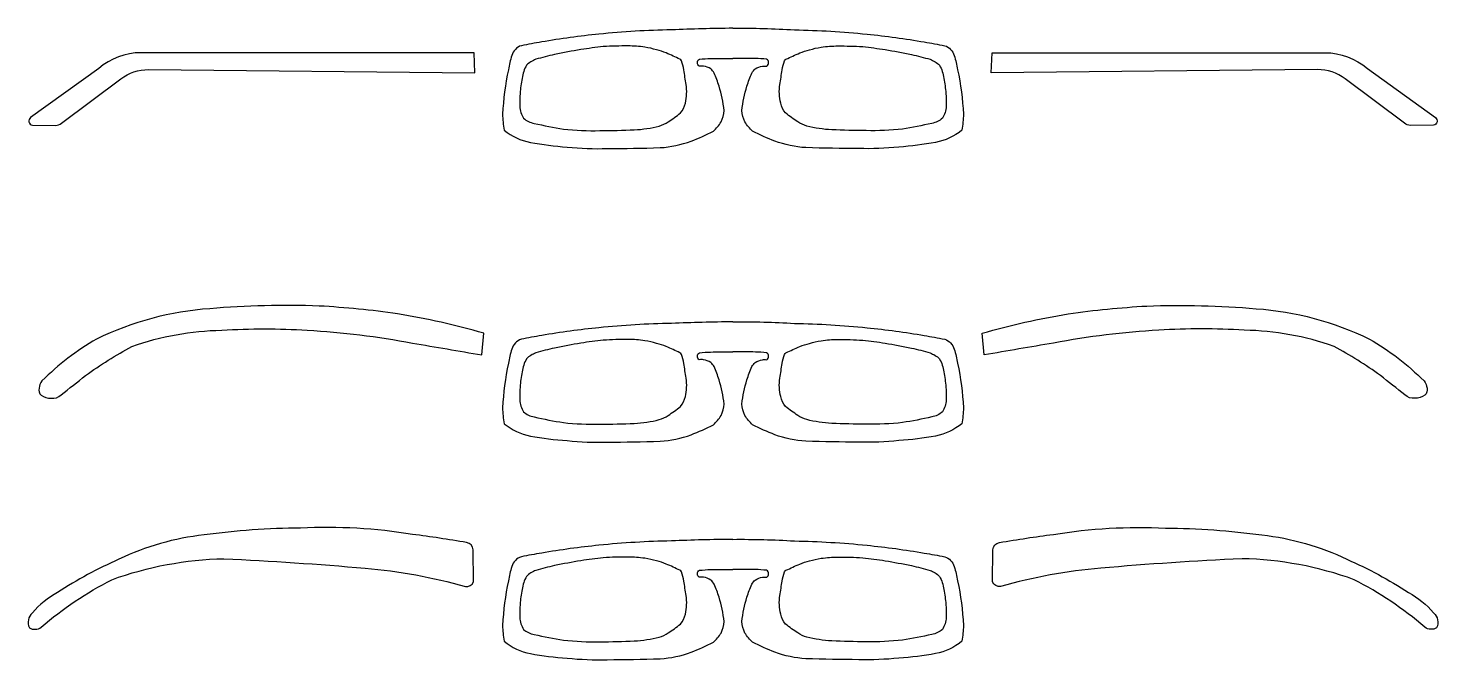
# Model space of a CAD drawing. Header units: inches. Extents: x -653 to -210, y -120 to 78.
import ezdxf

# ---------------------------------------------------------------- set-up
doc = ezdxf.new("R2010")
doc.units = ezdxf.units.IN
doc.header["$MEASUREMENT"] = 0

msp = doc.modelspace()

# ---------------------------------------------------------------- linework, layer by layer
at = {"color": 1}
for points in [[(-431.24, 78.32, 0.009615), (-450.57, 77.81, 0.021238), (-473.39, 76.47, 0.0169), (-491.41, 74.02, 0.006053), (-497.82, 72.85, 0.253909), (-500.79, 69.75, 0.044521), (-501.88, 65.29, 0.037402), (-503.74, 51.29, 0.027691), (-503.25, 46.3, 0.123343), (-494.96, 42.44, 0.028815), (-483.45, 40.99, 0.032252), (-470.84, 40.51, 0.007822), (-454.15, 40.8, 0.074089), (-444.41, 42.84, 0.027944), (-437.4, 45.98, 0.069867), (-434.99, 48.87, 0.106633), (-434.02, 52.49, 0.048952), (-435.63, 60.14, 0.022436), (-437.16, 64.24, 0.077503), (-438.21, 65.53, 0.112137), (-440.54, 66.41, 0.053173), (-441.83, 66.41, -0.59578), (-441.76, 68.6, -0.031821), (-434.87, 68.85, -0.006261), (-431.24, 68.85, -1.015585)], [(-431.24, 78.32, -0.018814), (-411.9, 77.81, -0.021238), (-389.08, 76.47, -0.0169), (-371.06, 74.02, -0.006053), (-364.65, 72.85, -0.253909), (-361.68, 69.75, -0.044521), (-360.59, 65.29, -0.037402), (-358.74, 51.29, -0.027691), (-359.22, 46.3, -0.123343), (-367.51, 42.44, -0.028815), (-379.02, 40.99, -0.032252), (-391.63, 40.51, -0.007822), (-408.32, 40.8, -0.074089), (-418.06, 42.84, -0.027944), (-425.07, 45.98, -0.069867), (-427.48, 48.87, -0.106633), (-428.45, 52.49, -0.048952), (-426.84, 60.14, -0.022436), (-425.31, 64.24, -0.077503), (-424.26, 65.53, -0.112137), (-421.93, 66.41, -0.053173), (-420.64, 66.41, 0.59578), (-420.71, 68.6, 0.031821), (-427.61, 68.85, 0.006261), (-431.24, 68.85, 1.015585)], [(-455.29, 71.53, 0.040856), (-459, 72.36, 0.040052), (-464.24, 72.77, 0.016179), (-472.04, 72.54, 0.014401), (-479.09, 71.62, 0.007542), (-487.34, 70.08, 0.015385), (-493.23, 68.56, 0.10663), (-496.19, 66.7, 0.105819), (-497.53, 62.58, 0.034719), (-498.21, 57.87, 0.028214), (-498.3, 53.76, 0.132425), (-497.11, 50.02, 0.136246), (-493.77, 48.43, 0.016952), (-484.58, 46.66, 0.031961), (-473.14, 46.14, 0.010256), (-462.28, 46.41, 0.051108), (-454.43, 47.59, 0.084624), (-451.65, 48.91, 0.030862), (-447.76, 51.69, 0.127761), (-446.23, 54.81, 0.092761), (-445.95, 60.65, -0.002728), (-446.72, 65.23, 0.043448), (-447.43, 68.08, 0.043448)], [(-447.91, 68.59, 0.011823), (-452.24, 70.56, 0.041093), (-455.29, 71.53)], [(-407.18, 71.53, -0.040856), (-403.48, 72.36, -0.040052), (-398.24, 72.77, -0.016179), (-390.43, 72.54, -0.014401), (-383.38, 71.62, -0.007542), (-375.13, 70.08, -0.015385), (-369.25, 68.56, -0.10663), (-366.29, 66.7, -0.105819), (-364.95, 62.58, -0.034719), (-364.26, 57.87, -0.028214), (-364.17, 53.76, -0.132425), (-365.36, 50.02, -0.136246), (-368.7, 48.43, -0.016952), (-377.89, 46.66, -0.031961), (-389.33, 46.14, -0.010256), (-400.19, 46.41, -0.051108), (-408.04, 47.59, -0.084624), (-410.82, 48.91, -0.030862), (-414.71, 51.69, -0.127761), (-416.24, 54.81, -0.092761), (-416.52, 60.65, 0.002728), (-415.75, 65.23, -0.043448), (-415.04, 68.08, -0.043448)], [(-414.57, 68.59, -0.011823), (-410.23, 70.56, -0.041093), (-407.18, 71.53)], [(-512.43, 64.31), (-512.71, 70.64), (-617.48, 70.64, 0.181592), (-630.78, 65.65), (-652.2, 50.27, 0.680403), (-651.6, 47.89), (-644.38, 47.78, 0.177298), (-642.47, 48.45), (-623.82, 62.44, -0.16313), (-615.11, 65.34), (-512.43, 64.31)], [(-447.43, 68.08, 0.204487), (-447.91, 68.59, 1.078094)], [(-415.04, 68.08, -0.204487), (-414.57, 68.59, -1.078094)], [(-350.05, 64.31), (-349.76, 70.64), (-244.99, 70.64, -0.181592), (-231.69, 65.65), (-210.27, 50.27, -0.680403), (-210.87, 47.89), (-218.09, 47.78, -0.177298), (-220.01, 48.45), (-238.65, 62.44, 0.16313), (-247.37, 65.34), (-350.05, 64.31)], [(-510.21, -24.36), (-509.6, -17.54, 0.028455), (-536.73, -11.43, 0.021899), (-561.4, -8.98, 0.030054), (-595.78, -9.82, 0.097061), (-631.42, -19.37, 0.067916), (-648.61, -32.53, 0.139789), (-649.55, -34.79, 0.240016), (-648.91, -37.02, 0.141997), (-645.79, -37.98, 0.213463), (-642.59, -36.91, -0.000259), (-634.9, -30.83, -0.033878), (-620.3, -21.66, -0.07959), (-592.07, -16.57, -0.031642), (-565.22, -16.57, -0.034149), (-532.08, -20.65, -0.003162), (-510.21, -24.36, -0.277666)], [(-352.26, -24.36), (-352.87, -17.54, -0.028455), (-325.75, -11.43, -0.021899), (-301.07, -8.98, -0.030054), (-266.69, -9.82, -0.097061), (-231.05, -19.37, -0.067916), (-213.86, -32.53, -0.139789), (-212.92, -34.79, -0.240016), (-213.56, -37.02, -0.141997), (-216.69, -37.98, -0.213463), (-219.88, -36.91, 0.000259), (-227.58, -30.83, 0.033878), (-242.17, -21.66, 0.07959), (-270.4, -16.57, 0.031642), (-297.26, -16.57, 0.034149), (-330.39, -20.65, 0.003162), (-352.26, -24.36, 0.277666)], [(-431.24, -13.94, 0.009615), (-450.57, -14.45, 0.021238), (-473.39, -15.79, 0.0169), (-491.41, -18.24, 0.006053), (-497.82, -19.42, 0.253909), (-500.79, -22.52, 0.044521), (-501.88, -26.98, 0.037402), (-503.74, -40.98, 0.027691), (-503.25, -45.96, 0.123343), (-494.96, -49.83, 0.028815), (-483.45, -51.27, 0.032252), (-470.84, -51.75, 0.007822), (-454.15, -51.46, 0.074089), (-444.41, -49.42, 0.027944), (-437.4, -46.29, 0.069867), (-434.99, -43.39, 0.106633), (-434.02, -39.77, 0.048952), (-435.63, -32.13, 0.022436), (-437.16, -28.02, 0.077503), (-438.21, -26.74, 0.112137), (-440.54, -25.85, 0.053173), (-441.83, -25.85, -0.59578), (-441.76, -23.66, -0.031821), (-434.87, -23.41, -0.006261), (-431.24, -23.41, -1.015585)], [(-431.24, -13.94, -0.018814), (-411.9, -14.45, -0.021238), (-389.08, -15.79, -0.0169), (-371.06, -18.24, -0.006053), (-364.65, -19.42, -0.253909), (-361.68, -22.52, -0.044521), (-360.59, -26.98, -0.037402), (-358.74, -40.98, -0.027691), (-359.22, -45.96, -0.123343), (-367.51, -49.83, -0.028815), (-379.02, -51.27, -0.032252), (-391.63, -51.75, -0.007822), (-408.32, -51.46, -0.074089), (-418.06, -49.42, -0.027944), (-425.07, -46.29, -0.069867), (-427.48, -43.39, -0.106633), (-428.45, -39.77, -0.048952), (-426.84, -32.13, -0.022436), (-425.31, -28.02, -0.077503), (-424.26, -26.74, -0.112137), (-421.93, -25.85, -0.053173), (-420.64, -25.85, 0.59578), (-420.71, -23.66, 0.031821), (-427.61, -23.41, 0.006261), (-431.24, -23.41, 1.015585)], [(-455.29, -20.73, 0.040856), (-459, -19.9, 0.040052), (-464.24, -19.49, 0.016179), (-472.04, -19.72, 0.014401), (-479.09, -20.64, 0.007542), (-487.34, -22.18, 0.015385), (-493.23, -23.71, 0.10663), (-496.19, -25.57, 0.105819), (-497.53, -29.69, 0.034719), (-498.21, -34.4, 0.028214), (-498.3, -38.5, 0.132425), (-497.11, -42.24, 0.136246), (-493.77, -43.83, 0.016952), (-484.58, -45.61, 0.031961), (-473.14, -46.12, 0.010256), (-462.28, -45.85, 0.051108), (-454.43, -44.67, 0.084624), (-451.65, -43.35, 0.030862), (-447.76, -40.57, 0.127761), (-446.23, -37.45, 0.092761), (-445.95, -31.62, -0.002728), (-446.72, -27.03, 0.043448), (-447.43, -24.18, 0.043448)], [(-447.91, -23.67, 0.011823), (-452.24, -21.71, 0.041093), (-455.29, -20.73)], [(-407.18, -20.73, -0.040856), (-403.48, -19.9, -0.040052), (-398.24, -19.49, -0.016179), (-390.43, -19.72, -0.014401), (-383.38, -20.64, -0.007542), (-375.13, -22.18, -0.015385), (-369.25, -23.71, -0.10663), (-366.29, -25.57, -0.105819), (-364.95, -29.69, -0.034719), (-364.26, -34.4, -0.028214), (-364.17, -38.5, -0.132425), (-365.36, -42.24, -0.136246), (-368.7, -43.83, -0.016952), (-377.89, -45.61, -0.031961), (-389.33, -46.12, -0.010256), (-400.19, -45.85, -0.051108), (-408.04, -44.67, -0.084624), (-410.82, -43.35, -0.030862), (-414.71, -40.57, -0.127761), (-416.24, -37.45, -0.092761), (-416.52, -31.62, 0.002728), (-415.75, -27.03, -0.043448), (-415.04, -24.18, -0.043448)], [(-414.57, -23.67, -0.011823), (-410.23, -21.71, -0.041093), (-407.18, -20.73)], [(-447.43, -24.18, 0.204487), (-447.91, -23.67, 1.078094)], [(-415.04, -24.18, -0.204487), (-414.57, -23.67, -1.078094)], [(-515.42, -97.09, 0.345983), (-512.89, -95.71), (-513.02, -85.61, 0.377732), (-515.1, -83.31, 0.01223), (-532.02, -80.76, 0.052946), (-567.26, -78.79, 0.033687), (-597.61, -80.92, 0.084347), (-624.39, -88.55, 0.039944), (-643.73, -99, 0.083576), (-651.64, -105.41, 0.324862), (-652.59, -110.08, 0.320406), (-648.87, -109.9, -0.06004), (-626.64, -94.98, -0.081974), (-591.39, -88.39, -0.010018), (-546.9, -91.37, -0.047151), (-515.42, -97.09, -0.948894)], [(-347.05, -97.09, -0.345983), (-349.58, -95.71), (-349.46, -85.61, -0.377732), (-347.37, -83.31, -0.01223), (-330.46, -80.76, -0.052946), (-295.21, -78.79, -0.033687), (-264.86, -80.92, -0.084347), (-238.09, -88.55, -0.039944), (-218.74, -99, -0.083576), (-210.83, -105.41, -0.324862), (-209.89, -110.08, -0.320406), (-213.61, -109.9, 0.06004), (-235.84, -94.98, 0.081974), (-271.08, -88.39, 0.010018), (-315.57, -91.37, 0.047151), (-347.05, -97.09, 0.948894)], [(-431.24, -82.31, 0.009615), (-450.57, -82.82, 0.021238), (-473.39, -84.16, 0.0169), (-491.41, -86.61, 0.006053), (-497.82, -87.78, 0.253909), (-500.79, -90.88, 0.044521), (-501.88, -95.34, 0.037402), (-503.74, -109.34, 0.027691), (-503.25, -114.33, 0.123343), (-494.96, -118.19, 0.028815), (-483.45, -119.64, 0.032252), (-470.84, -120.12, 0.007822), (-454.15, -119.83, 0.074089), (-444.41, -117.79, 0.027944), (-437.4, -114.65, 0.069867), (-434.99, -111.76, 0.106633), (-434.02, -108.14, 0.048952), (-435.63, -100.49, 0.022436), (-437.16, -96.39, 0.077503), (-438.21, -95.1, 0.112137), (-440.54, -94.22, 0.053173), (-441.83, -94.22, -0.59578), (-441.76, -92.03, -0.031821), (-434.87, -91.78, -0.006261), (-431.24, -91.78, -1.015585)], [(-431.24, -82.31, -0.018814), (-411.9, -82.82, -0.021238), (-389.08, -84.16, -0.0169), (-371.06, -86.61, -0.006053), (-364.65, -87.78, -0.253909), (-361.68, -90.88, -0.044521), (-360.59, -95.34, -0.037402), (-358.74, -109.34, -0.027691), (-359.22, -114.33, -0.123343), (-367.51, -118.19, -0.028815), (-379.02, -119.64, -0.032252), (-391.63, -120.12, -0.007822), (-408.32, -119.83, -0.074089), (-418.06, -117.79, -0.027944), (-425.07, -114.65, -0.069867), (-427.48, -111.76, -0.106633), (-428.45, -108.14, -0.048952), (-426.84, -100.49, -0.022436), (-425.31, -96.39, -0.077503), (-424.26, -95.1, -0.112137), (-421.93, -94.22, -0.053173), (-420.64, -94.22, 0.59578), (-420.71, -92.03, 0.031821), (-427.61, -91.78, 0.006261), (-431.24, -91.78, 1.015585)], [(-455.29, -89.1, 0.040856), (-459, -88.27, 0.040052), (-464.24, -87.86, 0.016179), (-472.04, -88.09, 0.014401), (-479.09, -89.01, 0.007542), (-487.34, -90.55, 0.015385), (-493.23, -92.07, 0.10663), (-496.19, -93.93, 0.105819), (-497.53, -98.05, 0.034719), (-498.21, -102.76, 0.028214), (-498.3, -106.87, 0.132425), (-497.11, -110.61, 0.136246), (-493.77, -112.2, 0.016952), (-484.58, -113.97, 0.031961), (-473.14, -114.49, 0.010256), (-462.28, -114.22, 0.051108), (-454.43, -113.04, 0.084624), (-451.65, -111.72, 0.030862), (-447.76, -108.94, 0.127761), (-446.23, -105.82, 0.092761), (-445.95, -99.98, -0.002728), (-446.72, -95.4, 0.043448), (-447.43, -92.55, 0.043448)], [(-407.18, -89.1, -0.040856), (-403.48, -88.27, -0.040052), (-398.24, -87.86, -0.016179), (-390.43, -88.09, -0.014401), (-383.38, -89.01, -0.007542), (-375.13, -90.55, -0.015385), (-369.25, -92.07, -0.10663), (-366.29, -93.93, -0.105819), (-364.95, -98.05, -0.034719), (-364.26, -102.76, -0.028214), (-364.17, -106.87, -0.132425), (-365.36, -110.61, -0.136246), (-368.7, -112.2, -0.016952), (-377.89, -113.97, -0.031961), (-389.33, -114.49, -0.010256), (-400.19, -114.22, -0.051108), (-408.04, -113.04, -0.084624), (-410.82, -111.72, -0.030862), (-414.71, -108.94, -0.127761), (-416.24, -105.82, -0.092761), (-416.52, -99.98, 0.002728), (-415.75, -95.4, -0.043448), (-415.04, -92.55, -0.043448)], [(-447.91, -92.04, 0.011823), (-452.24, -90.07, 0.041093), (-455.29, -89.1)], [(-447.43, -92.55, 0.204487), (-447.91, -92.04, 1.078094)], [(-415.04, -92.55, -0.204487), (-414.57, -92.04, -1.078094)], [(-414.57, -92.04, -0.011823), (-410.23, -90.07, -0.041093), (-407.18, -89.1)]]:
    msp.add_lwpolyline(points, format="xyb", dxfattribs=at)

doc.saveas('drawing.dxf')
